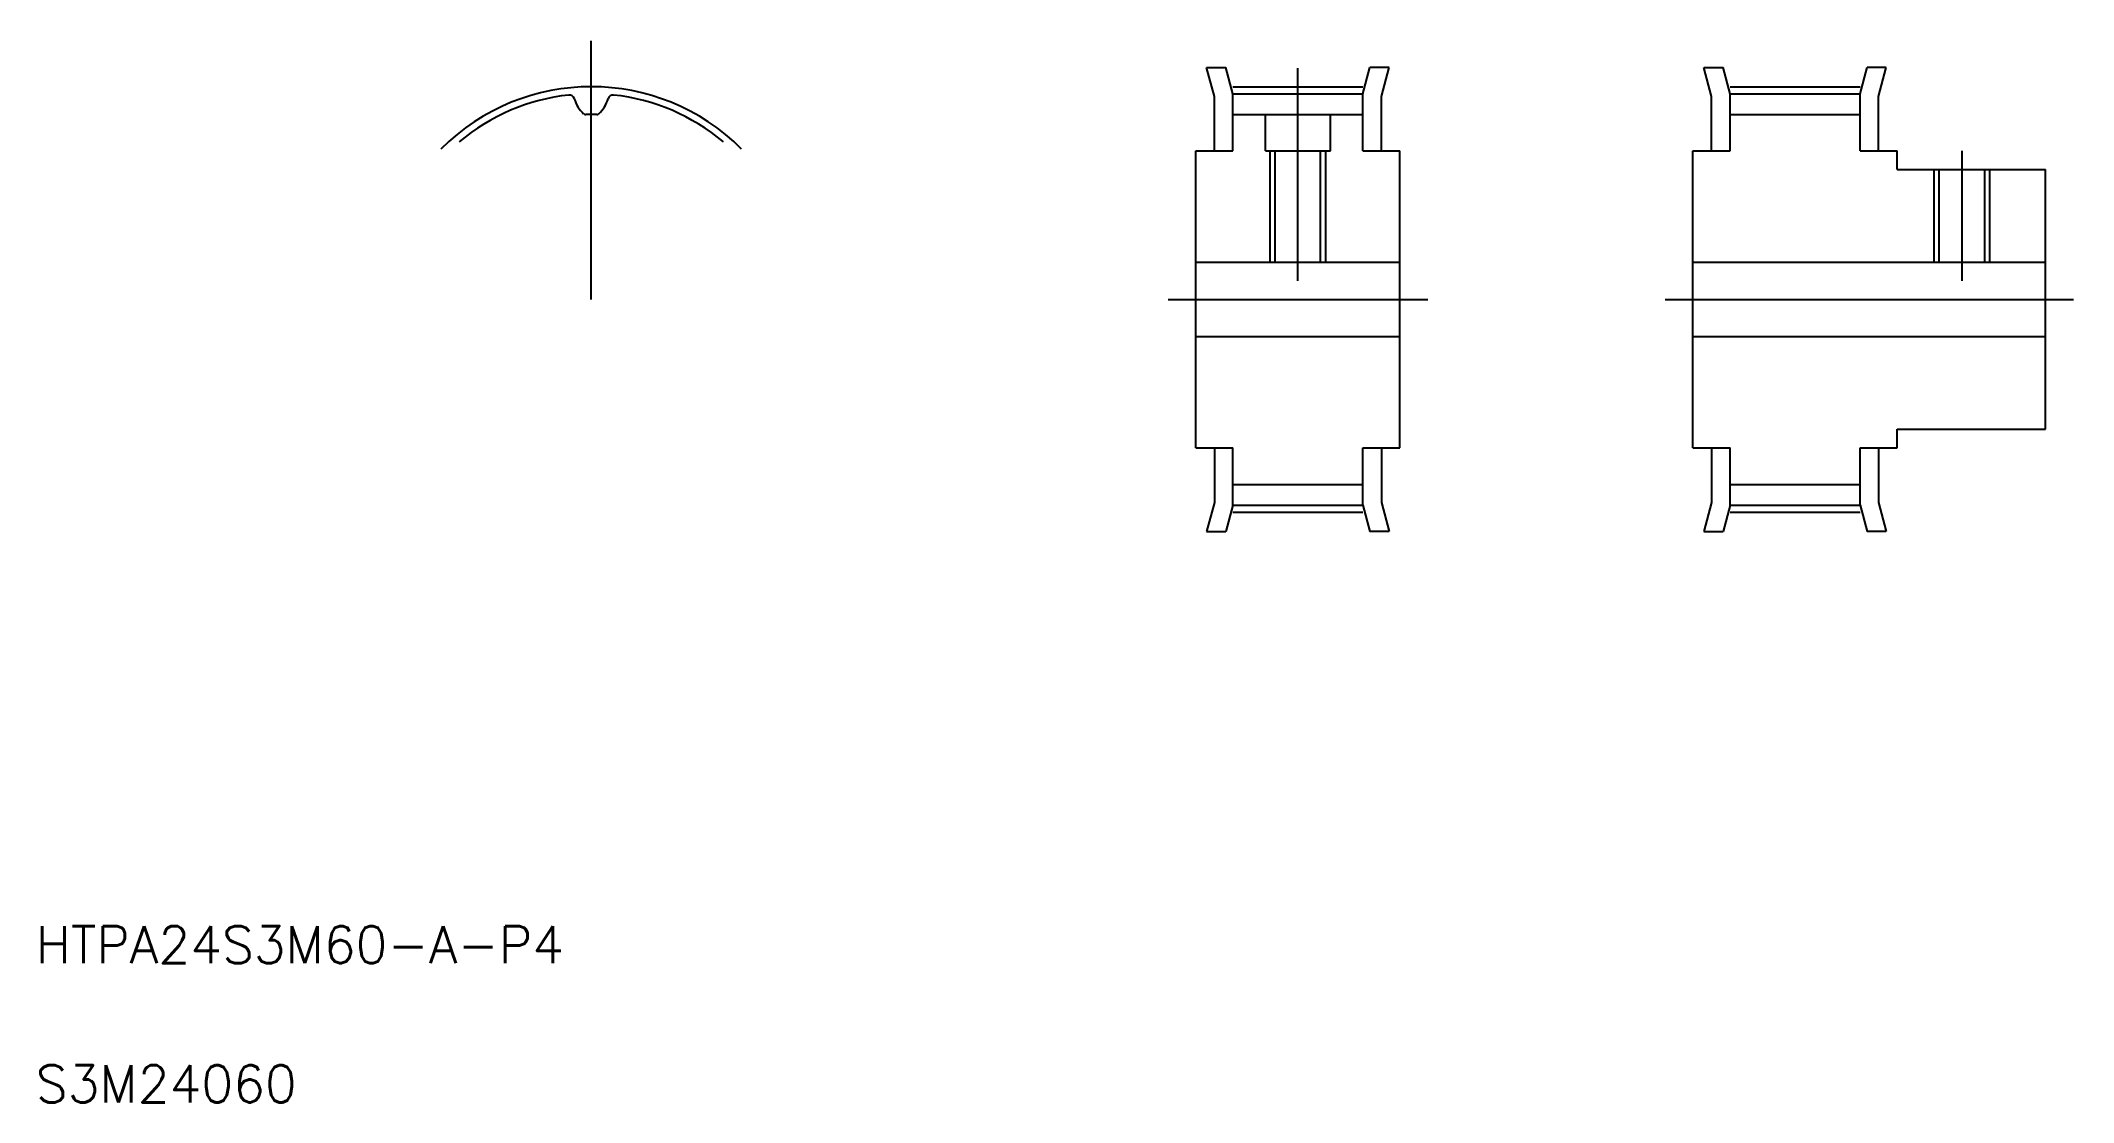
# Model space of a CAD drawing. Extents: x 5 to 115, y 5 to 62.
import ezdxf

# ---------------------------------------------------------------- set-up
doc = ezdxf.new("R2010")
doc.units = 0
doc.linetypes.add('CENTER', pattern=[50.8, 31.75, -6.35, 6.35, -6.35])
doc.linetypes.add('DASHED', pattern=[19.05, 12.7, -6.35])
doc.layers.get('0').update_dxf_attribs({"linetype": 'CONTINUOUS'})
doc.layers.add('CENTER', color=1, linetype='CENTER')
doc.styles.get("Standard").update_dxf_attribs({"font": 'txt', "bigfont": 'BIGFONT'})

msp = doc.modelspace()

# ---------------------------------------------------------------- linework, layer by layer
at = {"color": 7, "linetype": 'CONTINUOUS'}
for p, q in [((68.51, 59.21), (68.09, 60.77)), ((68.09, 60.77), (69.13, 60.77)), ((69.51, 59.35), (69.13, 60.77)), ((76.51, 59.35), (76.89, 60.77)), ((77.92, 60.77), (76.89, 60.77)), ((77.51, 59.21), (77.92, 60.77)), ((95.3, 59.21), (94.88, 60.77)), ((94.88, 60.77), (95.92, 60.77)), ((96.3, 59.35), (95.92, 60.77)), ((103.3, 59.35), (103.68, 60.77)), ((104.71, 60.77), (103.68, 60.77)), ((104.3, 59.21), (104.71, 60.77)), ((68.51, 56.27), (68.51, 59.21)), ((69.51, 59.35), (76.51, 59.35)), ((69.51, 56.27), (69.51, 59.35)), ((76.51, 56.27), (76.51, 59.35)), ((77.51, 56.27), (77.51, 59.21)), ((95.3, 56.27), (95.3, 59.21)), ((96.3, 59.35), (103.3, 59.35)), ((96.3, 56.27), (96.3, 59.35)), ((103.3, 56.27), (103.3, 59.35)), ((104.3, 56.27), (104.3, 59.21)), ((69.51, 58.24), (76.51, 58.24)), ((96.3, 58.24), (103.3, 58.24)), ((67.51, 40.27), (67.51, 56.27)), ((67.51, 56.27), (69.51, 56.27)), ((76.51, 56.27), (78.51, 56.27)), ((78.51, 40.27), (78.51, 56.27)), ((94.3, 40.27), (94.3, 56.27)), ((94.3, 56.27), (96.3, 56.27)), ((103.3, 56.27), (105.3, 56.27)), ((105.3, 55.27), (105.3, 56.27)), ((105.3, 55.27), (113.3, 55.27)), ((113.3, 41.27), (113.3, 55.27)), ((67.51, 50.27), (78.51, 50.27)), ((94.3, 50.27), (113.3, 50.27)), ((113.3, 48.27), (113.3, 48.27)), ((67.51, 46.27), (78.51, 46.27)), ((94.3, 46.27), (113.3, 46.27)), ((113.3, 44.77), (113.3, 44.77)), ((105.3, 41.27), (113.3, 41.27)), ((105.3, 40.27), (105.3, 41.27)), ((67.51, 40.27), (69.51, 40.27)), ((68.51, 40.27), (68.51, 37.32)), ((69.51, 37.19), (69.51, 40.27)), ((76.51, 37.19), (76.51, 40.27)), ((76.51, 40.27), (78.51, 40.27)), ((77.51, 40.27), (77.51, 37.32)), ((94.3, 40.27), (96.3, 40.27)), ((95.3, 40.27), (95.3, 37.32)), ((96.3, 37.19), (96.3, 40.27)), ((103.3, 40.27), (105.3, 40.27)), ((103.3, 37.19), (103.3, 40.27)), ((104.3, 40.27), (104.3, 37.32)), ((68.51, 37.32), (68.09, 35.77)), ((69.51, 38.3), (76.51, 38.3)), ((77.51, 37.32), (77.92, 35.77)), ((95.3, 37.32), (94.88, 35.77)), ((96.3, 38.3), (103.3, 38.3)), ((104.3, 37.32), (104.71, 35.77)), ((69.51, 37.19), (69.13, 35.77)), ((69.51, 37.19), (76.51, 37.19)), ((76.51, 37.19), (76.89, 35.77)), ((96.3, 37.19), (95.92, 35.77)), ((96.3, 37.19), (103.3, 37.19)), ((103.3, 37.19), (103.68, 35.77)), ((68.09, 35.77), (69.13, 35.77)), ((77.92, 35.77), (76.89, 35.77)), ((94.88, 35.77), (95.92, 35.77)), ((104.71, 35.77), (103.68, 35.77))]:
    msp.add_line(p, q, dxfattribs=at)
at = {"color": 3, "linetype": 'DASHED'}
for p, q in [((71.26, 56.27), (71.26, 58.24)), ((74.76, 56.27), (74.76, 58.24)), ((71.26, 56.27), (74.76, 56.27)), ((71.51, 50.27), (71.51, 56.27)), ((71.78, 50.27), (71.78, 56.27)), ((74.23, 50.27), (74.23, 56.27)), ((74.51, 50.27), (74.51, 56.27)), ((107.3, 50.27), (107.3, 55.27)), ((107.57, 50.27), (107.57, 55.27)), ((110.02, 50.27), (110.02, 55.27)), ((110.3, 50.27), (110.3, 55.27))]:
    msp.add_line(p, q, dxfattribs=at)
at = {"color": 7, "linetype": 'CONTINUOUS'}
for centre, radius, start, end in [((34.93, 48.27), 11.08, 96.2408, 130), ((33.75, 59), 0.28, 17.6427, 96.2408), ((36.1, 59), 0.28, 83.7592, 162.3573), ((34.93, 48.27), 11.08, 50, 83.7592), ((35.9, 59.68), 1.98, 197.6427, 225.6018), ((34.63, 58.38), 0.15, 225.6018, 271.7094), ((34.93, 48.27), 9.97, 90, 91.7094), ((34.93, 48.27), 9.97, 88.2906, 90), ((35.23, 58.38), 0.15, 268.2906, 314.3982), ((33.95, 59.68), 1.98, 314.3982, 342.3573)]:
    msp.add_arc(centre, radius, start, end, dxfattribs=at)
at = {"layer": 'CENTER', "color": 1, "linetype": 'CENTER'}
for p, q in [((34.93, 48.27), (34.93, 62.21)), ((73.01, 49.27), (73.01, 60.73)), ((69.51, 59.73), (76.51, 59.73)), ((96.3, 59.73), (103.3, 59.73)), ((108.8, 49.27), (108.8, 56.27)), ((66.01, 48.27), (80.01, 48.27)), ((92.8, 48.27), (114.8, 48.27)), ((69.51, 36.81), (76.51, 36.81)), ((96.3, 36.81), (103.3, 36.81))]:
    msp.add_line(p, q, dxfattribs=at)
msp.add_arc((34.93, 48.27), 11.46, 45, 135, dxfattribs=at)

# ---------------------------------------------------------------- texts
at = {"color": 7, "linetype": 'CONTINUOUS'}
for s, p in [('HTPA24S3M60-A-P4', (5, 12.5)), ('S3M24060', (5, 5))]:
    msp.add_text(s, height=2, dxfattribs=at).set_placement(p)

doc.saveas('drawing.dxf')
